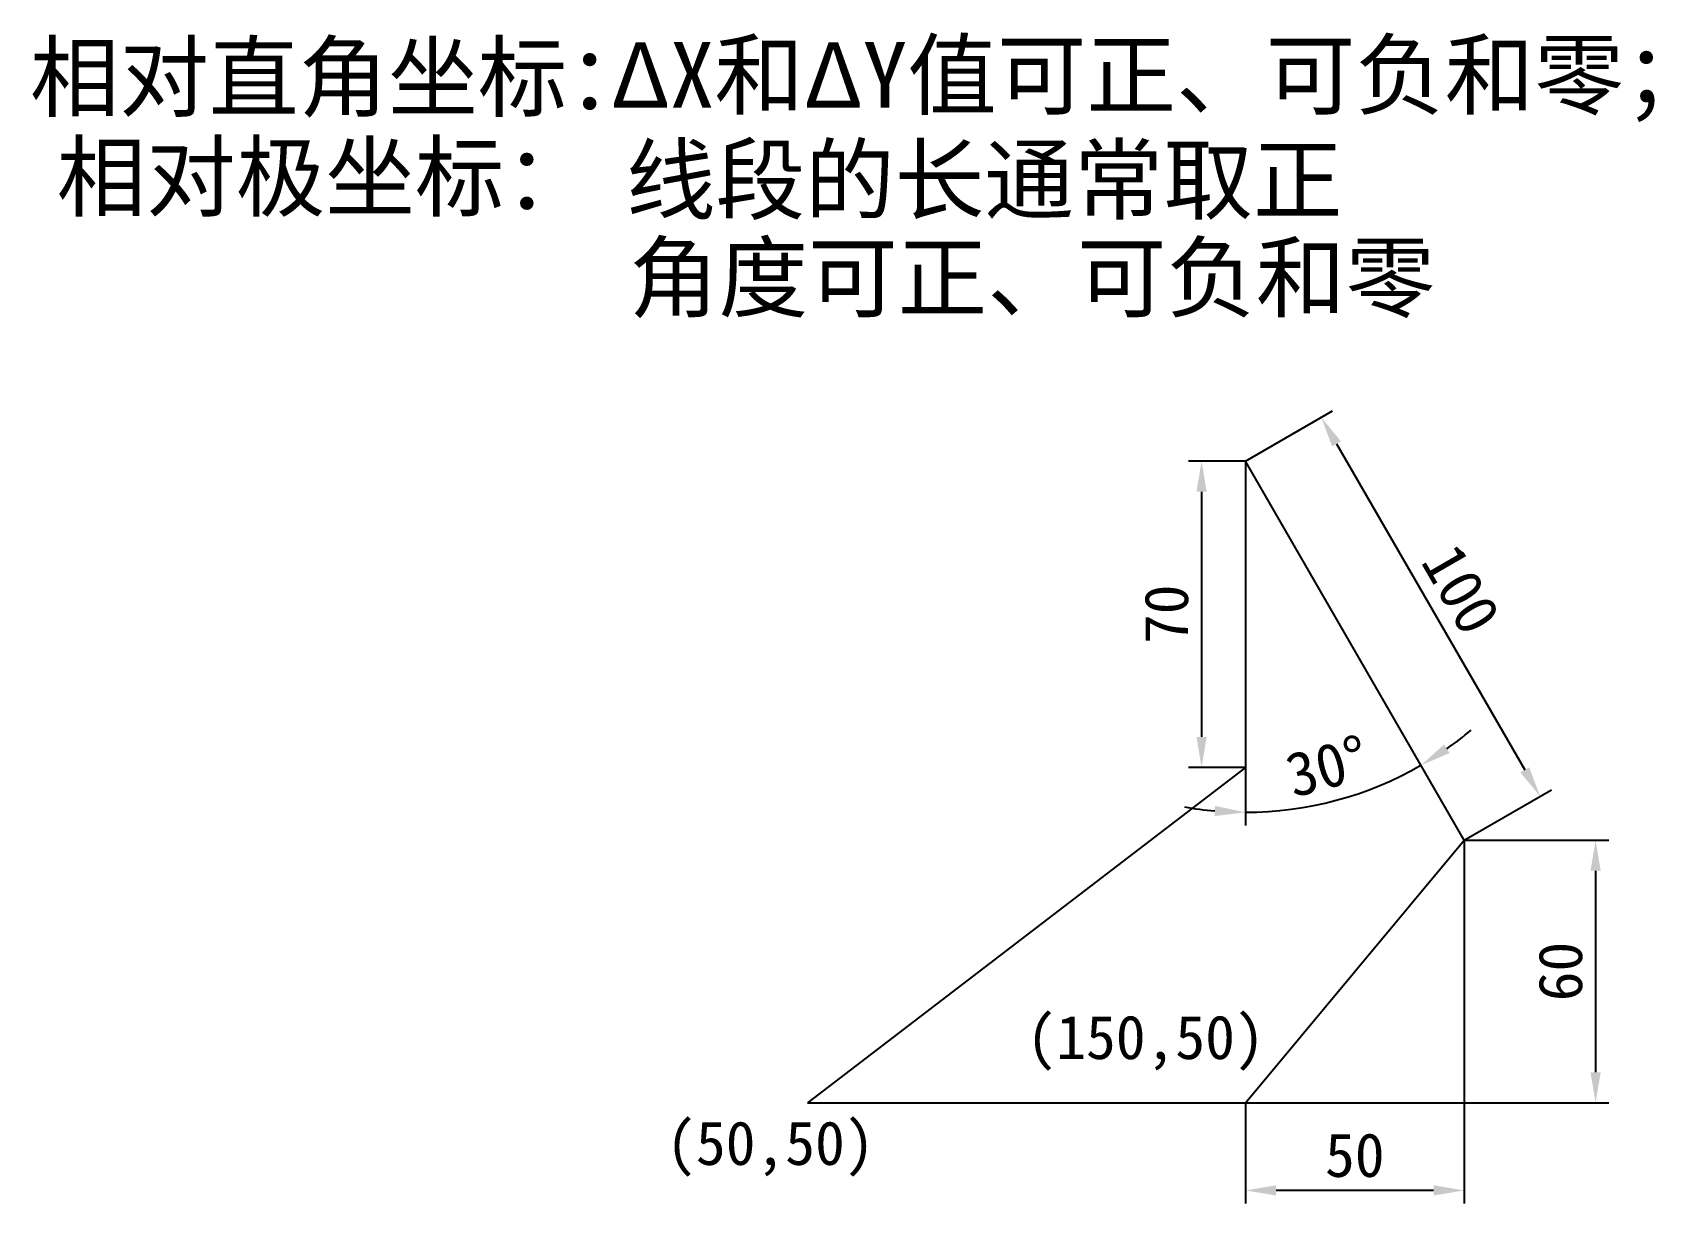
# Model space of a CAD drawing. Header units: millimetres. Extents: x 31 to 402, y 22 to 290.
import ezdxf

# ---------------------------------------------------------------- set-up
doc = ezdxf.new("R2010")
doc.units = ezdxf.units.MM
doc.layers.add('图层1', color=1, linetype='Continuous')
doc.styles.add('WMF-宋体0', font='')
doc.styles.get('WMF-宋体0').set_extended_font_data('SimSun', bold=True)
doc.dimstyles.new('ISO-25', dxfattribs={"dimtxt": 10, "dimasz": 7, "dimexe": 3, "dimexo": 0, "dimgap": 3, "dimtad": 1, "dimdsep": 46, "dimtxsty": 'Standard', "dimcen": 0, "dimadec": 0, "dimazin": 0, "dimtfac": 1, "dimtmove": 0, "dimatfit": 3, "dimfxl": 0, "dimarcsym": 0})

# ---------------------------------------------------------------- blocks, each defined once
blk = doc.blocks.new('*D1')
at = {"layer": 'Defpoints', "color": 0}
for p in [(358.13, 105.07), (308.13, 45.07), (308.13, 25.07)]:
    blk.add_point(p, dxfattribs=at)
at = {"layer": '图层1', "color": 0, "lineweight": -2}
for p, q in [((358.13, 105.07), (358.13, 22.07)), ((308.13, 45.07), (308.13, 22.07)), ((351.13, 25.07), (315.13, 25.07))]:
    blk.add_line(p, q, dxfattribs=at)
at = {"layer": '图层1', "color": 0}
for points in [[(315.13, 26.23), (315.13, 23.9), (308.13, 25.07)], [(351.13, 26.23), (351.13, 23.9), (358.13, 25.07)]]:
    blk.add_solid(points, dxfattribs=at)
at = {"layer": '图层1', "color": 0, "insert": (333.13, 33.07), "char_height": 10, "attachment_point": 5}
blk.add_mtext('50', dxfattribs=at)
blk = doc.blocks.new('*D2')
at = {"layer": 'Defpoints', "color": 0}
for p in [(358.13, 105.07), (308.13, 45.07), (388.13, 45.07)]:
    blk.add_point(p, dxfattribs=at)
at = {"layer": '图层1', "color": 0, "lineweight": -2}
for p, q in [((358.13, 105.07), (391.13, 105.07)), ((388.13, 98.07), (388.13, 52.07)), ((308.13, 45.07), (391.13, 45.07))]:
    blk.add_line(p, q, dxfattribs=at)
at = {"layer": '图层1', "color": 0}
for points in [[(386.96, 98.07), (389.29, 98.07), (388.13, 105.07)], [(386.96, 52.07), (389.29, 52.07), (388.13, 45.07)]]:
    blk.add_solid(points, dxfattribs=at)
at = {"layer": '图层1', "color": 0, "insert": (380.13, 75.07), "char_height": 10, "attachment_point": 5, "rotation": 90}
blk.add_mtext('60', dxfattribs=at)
blk = doc.blocks.new('*D3')
at = {"layer": 'Defpoints', "color": 0}
for p in [(308.13, 191.67), (375.45, 115.07), (358.13, 105.07)]:
    blk.add_point(p, dxfattribs=at)
at = {"layer": '图层1', "color": 0, "lineweight": -2}
for p, q in [((308.13, 191.67), (328.05, 203.17)), ((328.95, 195.61), (371.95, 121.13)), ((358.13, 105.07), (378.05, 116.57))]:
    blk.add_line(p, q, dxfattribs=at)
at = {"layer": '图层1', "color": 0}
for points in [[(329.96, 196.19), (327.94, 195.02), (325.45, 201.67)], [(372.96, 121.71), (370.94, 120.54), (375.45, 115.07)]]:
    blk.add_solid(points, dxfattribs=at)
at = {"layer": '图层1', "color": 0, "insert": (357.38, 162.37), "char_height": 10, "attachment_point": 5, "rotation": 300}
blk.add_mtext('100', dxfattribs=at)
blk = doc.blocks.new('*D4')
at = {"layer": 'Defpoints', "color": 0}
for p in [(308.13, 191.67), (298.13, 121.67), (308.13, 121.67)]:
    blk.add_point(p, dxfattribs=at)
at = {"layer": '图层1', "color": 0, "lineweight": -2}
for p, q in [((308.13, 191.67), (295.13, 191.67)), ((298.13, 184.67), (298.13, 128.67)), ((308.13, 121.67), (295.13, 121.67))]:
    blk.add_line(p, q, dxfattribs=at)
at = {"layer": '图层1', "color": 0}
for points in [[(296.96, 184.67), (299.29, 184.67), (298.13, 191.67)], [(296.96, 128.67), (299.29, 128.67), (298.13, 121.67)]]:
    blk.add_solid(points, dxfattribs=at)
at = {"layer": '图层1', "color": 0, "insert": (290.13, 156.67), "char_height": 10, "attachment_point": 5, "rotation": 90}
blk.add_mtext('70', dxfattribs=at)
blk = doc.blocks.new('*D5')
at = {"layer": 'Defpoints', "color": 0}
for p in [(308.13, 191.67), (308.13, 191.67), (308.13, 121.67), (322.06, 112.65), (358.13, 105.07)]:
    blk.add_point(p, dxfattribs=at)
at = {"layer": '图层1', "color": 0, "lineweight": -2}
blk.add_line((308.13, 121.67), (308.13, 108.43), dxfattribs=at)
for start, end in [(305.0004, 310.0008), (270, 300), (259.9992, 264.9996)]:
    blk.add_arc((308.13, 191.67), 80.23, start, end, dxfattribs=at)
at = {"layer": '图层1', "color": 0}
for points in [[(354.78, 124.96), (353.52, 126.93), (348.24, 122.18)], [(301.19, 112.91), (301.08, 110.57), (308.13, 111.43)]]:
    blk.add_solid(points, dxfattribs=at)
at = {"layer": '图层1', "color": 0, "insert": (326.82, 121.9), "char_height": 10, "attachment_point": 5, "rotation": 15}
blk.add_mtext('30°', dxfattribs=at)

msp = doc.modelspace()

# ---------------------------------------------------------------- linework, layer by layer
for p, q in [((358.128, 105.065), (308.128, 191.668)), ((308.128, 191.668), (308.128, 121.668)), ((308.128, 121.668), (208.128, 45.065)), ((308.128, 45.065), (358.128, 105.065)), ((208.128, 45.065), (308.128, 45.065))]:
    msp.add_line(p, q)

# ---------------------------------------------------------------- texts
at = {"color": 7, "lineweight": 0, "style": 'WMF-宋体0'}
msp.add_text('相对直角坐标：', height=15, dxfattribs=at).set_placement((30.488, 271.901))
at = {"color": 1, "lineweight": 0, "style": 'WMF-宋体0'}
for s, p in [('ΔX和ΔY值可正、可负和零；', (163.272, 272.389)), ('线段的长通常取正', (166.66, 248.435)), ('角度可正、可负和零', (167.337, 226.099))]:
    msp.add_text(s, height=15, dxfattribs=at).set_placement(p)
at = {"color": 5, "lineweight": 0, "style": 'WMF-宋体0'}
msp.add_text('相对极坐标：', height=15, dxfattribs=at).set_placement((36.585, 249.112))
at = {"layer": '图层1'}
for s, p in [('(150,50)', (258.128, 55.065)), ('(50,50)', (175.821, 30.883))]:
    msp.add_text(s, height=10, dxfattribs=at).set_placement(p)

# ---------------------------------------------------------------- dimensions: what is measured, and where the dimension line sits
dim = msp.add_aligned_dim(p1=(308.128, 191.668), p2=(358.128, 105.065), distance=20, dimstyle='ISO-25', dxfattribs=at)
dim.commit()
dim.dimension.update_dxf_attribs({"geometry": '*D3', "text_midpoint": (357.377, 162.366)})
for base, p1, p2, picture, middle in [((298.128, 121.668), (308.128, 191.668), (308.128, 121.668), '*D4', (290.128, 156.668)), ((388.128, 45.065), (358.128, 105.065), (308.128, 45.065), '*D2', (380.128, 75.065))]:
    dim = msp.add_linear_dim(base=base, p1=p1, p2=p2, angle=90, dimstyle='ISO-25', dxfattribs=at)
    dim.commit()
    dim.dimension.update_dxf_attribs({"geometry": picture, "text_midpoint": middle})
dim = msp.add_angular_dim_2l(base=(322.06, 112.654), line1=((308.128, 191.668), (308.128, 121.668)), line2=((358.128, 105.065), (308.128, 191.668)), dimstyle='ISO-25', dxfattribs=at)
dim.commit()
dim.dimension.update_dxf_attribs({"geometry": '*D5', "text_midpoint": (326.823, 121.896)})
dim = msp.add_linear_dim(base=(308.128, 25.065), p1=(358.128, 105.065), p2=(308.128, 45.065), dimstyle='ISO-25', dxfattribs=at)
dim.commit()
dim.dimension.update_dxf_attribs({"geometry": '*D1', "text_midpoint": (333.128, 33.065)})

doc.saveas('drawing.dxf')
